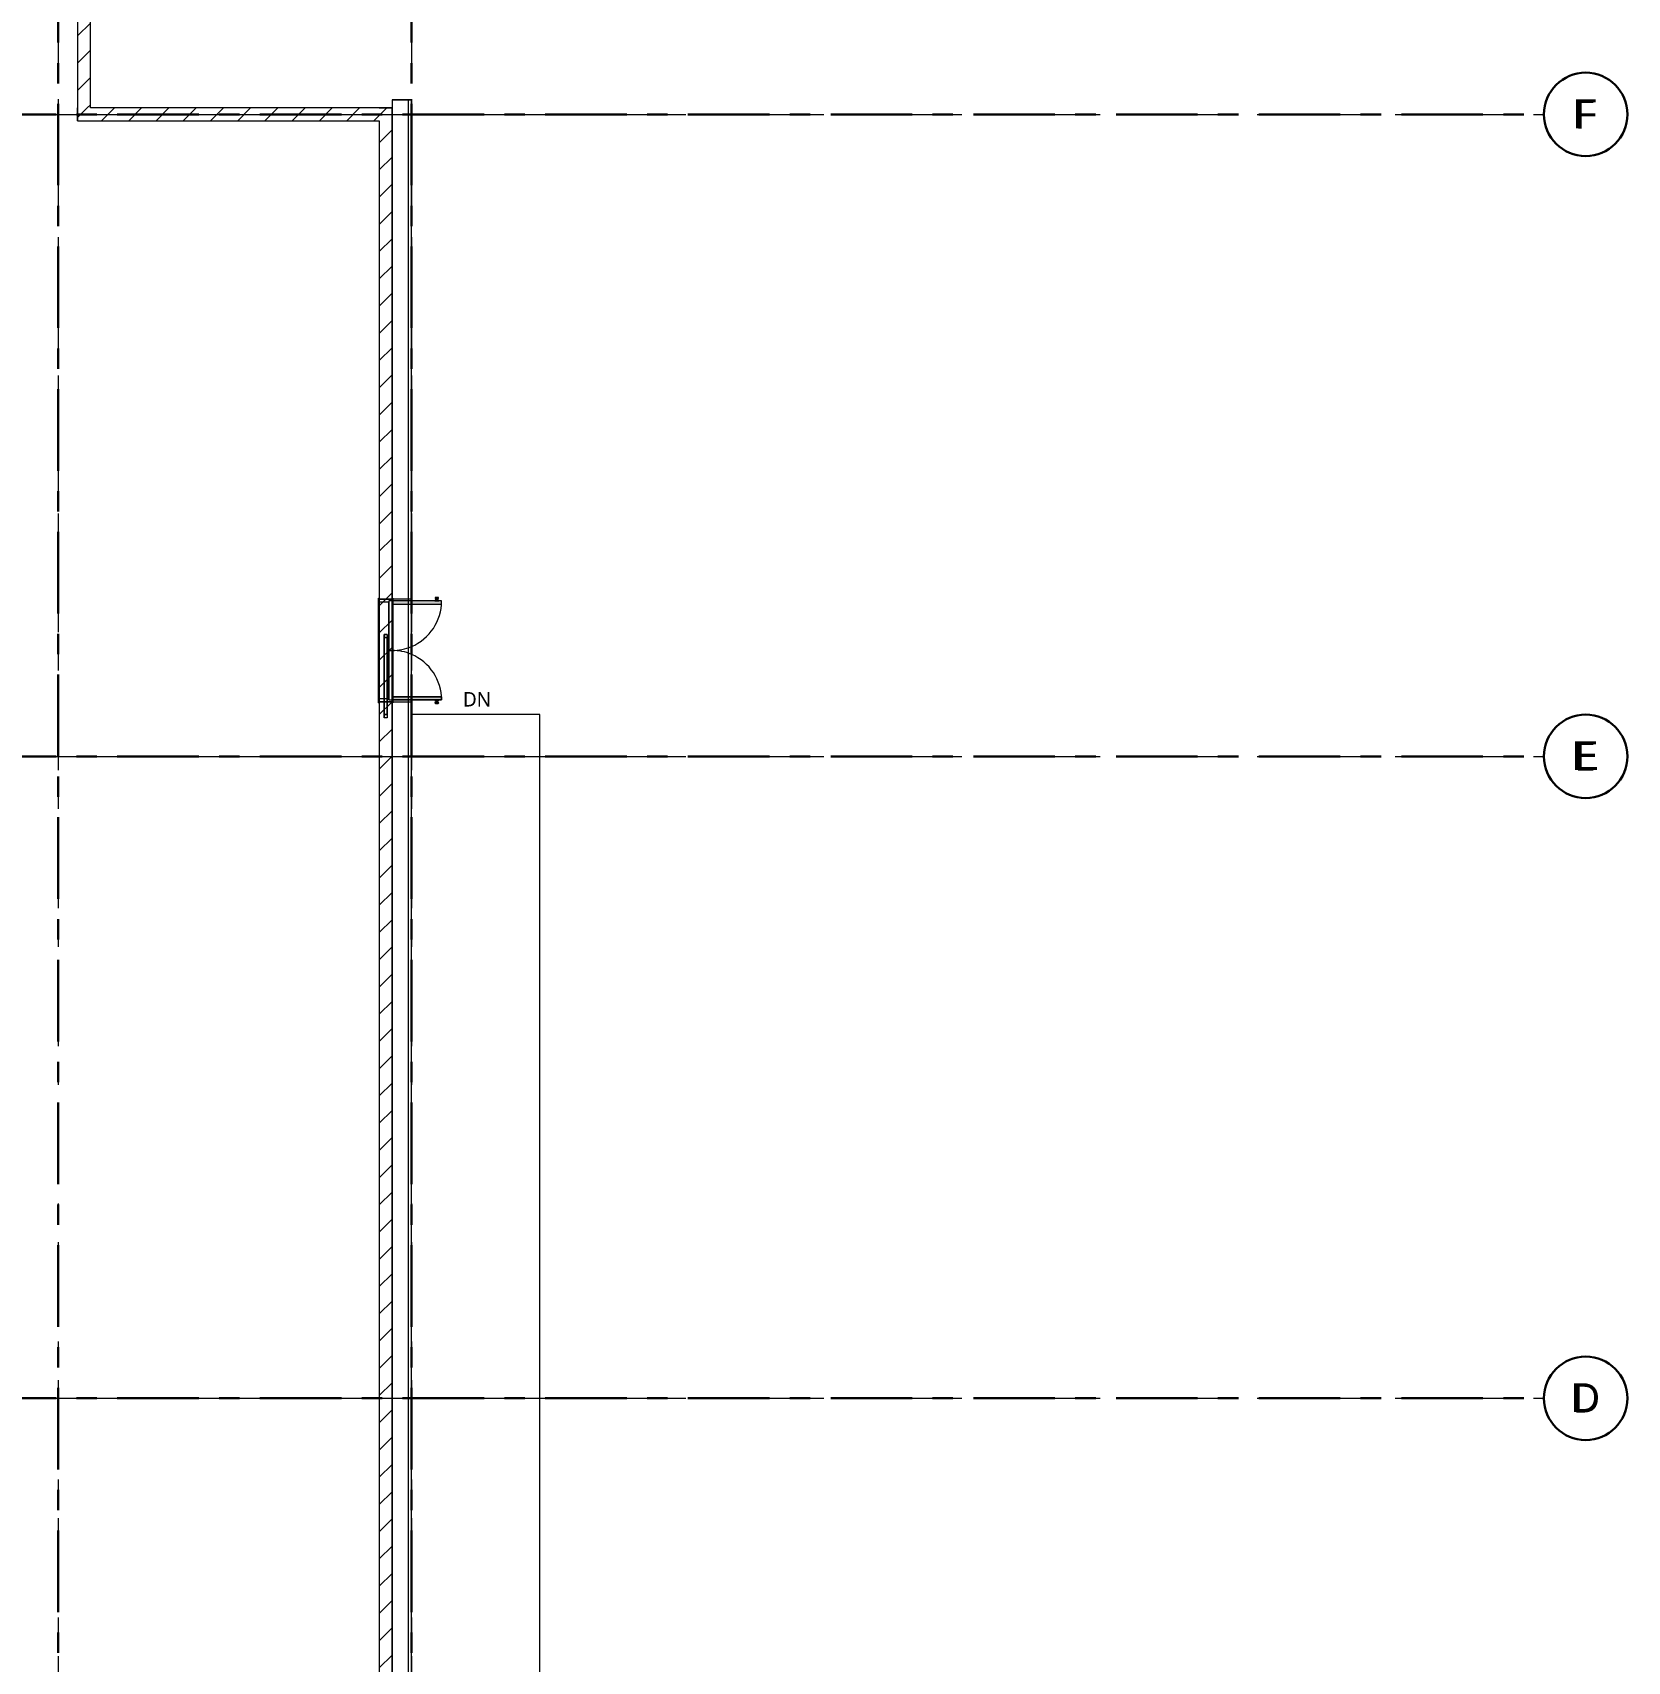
# Model space of a CAD drawing. Header units: millimetres. Extents: x -4000 to 187956, y -58990 to 162485.
# Drawn here: x 160100 to 184941, y 21352 to 46724 of the extents above; entities that cross this region are included whole.
import ezdxf

# ---------------------------------------------------------------- set-up
doc = ezdxf.new("R2010")
doc.units = ezdxf.units.MM
for name, pattern in [('Dash', [600, 300, -300]), ('Dash_2_', [635, 317.5, -317.5]), ('Grid Line', [2222.5, 1270, -317.5, 317.5, -317.5]), ('Grid Line 12_5mm', [2150, 1250, -300, 300, -300])]:
    doc.linetypes.add(name, pattern=pattern)
for name, color, linetype, lineweight in [('A-DETL-GENF', 92, 'Continuous', 9), ('A-DOOR', 31, 'Continuous', 13), ('A-DOOR-FRAM', 31, 'Continuous', 13), ('A-DOOR-HDLN', 31, 'Dash_2_', 13), ('A-FLOR-LEVL', 51, 'Continuous', 9), ('A-FLOR-LEVL-TEXT', 2, 'Continuous', 9), ('A-GLAZ', 151, 'Continuous', 13), ('A-WALL', 113, 'Continuous', 13), ('A-WALL-PATT', 111, 'Continuous', 13), ('S-GRID', 1, 'Continuous', 30), ('S-GRID-IDEN', 1, 'Continuous', 30)]:
    doc.layers.add(name, color=color, linetype=linetype, lineweight=lineweight)
doc.styles.add('Arial', font='arial.ttf', dxfattribs={"height": 450})
doc.styles.add('Trebuchet MS', font='trebuc.ttf', dxfattribs={"height": 225})
doc.styles.add('Trebuchet MS_1', font='trebuc.ttf', dxfattribs={"height": 450})
pattern_1 = [(45, (0, 0), (-212.13203, 212.13203), [])]

# ---------------------------------------------------------------- blocks, each defined once
blk = doc.blocks.new('dcc5a - 1600X2200-V723-FFS - TANG 1')
at = {"layer": 'A-DOOR', "lineweight": 15, "transparency": 33554534}
for points in [[(-313, 925), (-363, 925), (-363, 154), (-313, 154)], [(1178, 925), (1128, 925), (1128, 154), (1178, 154)]]:
    blk.add_hatch(color=256, dxfattribs=at).paths.add_polyline_path(points)
at = {"layer": 'A-DETL-GENF', "color": 250}
for p, q in [((-416, 875), (-418, 870)), ((-418, 870), (-418, 829)), ((-418, 829), (-418, 870)), ((-418, 829), (-416, 825)), ((-413, 875), (-416, 875)), ((-416, 875), (-416, 825)), ((-416, 825), (-416, 875)), ((-416, 825), (-413, 825)), ((-388, 868), (-413, 875)), ((-413, 875), (-413, 825)), ((-413, 825), (-413, 875)), ((-413, 825), (-388, 831)), ((-388, 868), (-388, 831)), ((-388, 831), (-388, 868)), ((-369, 860), (-388, 860)), ((-388, 860), (-388, 840)), ((-388, 840), (-388, 860)), ((-388, 840), (-369, 840)), ((-363, 880), (-369, 880)), ((-369, 880), (-369, 820)), ((-369, 820), (-369, 880)), ((-369, 840), (-369, 860)), ((-369, 860), (-369, 840)), ((-369, 820), (-363, 820)), ((-363, 880), (-363, 820)), ((-363, 820), (-363, 880)), ((1178, 880), (1178, 820)), ((1178, 820), (1178, 880)), ((1178, 880), (1184, 880)), ((1184, 820), (1178, 820)), ((1184, 880), (1184, 820)), ((1184, 820), (1184, 880)), ((1184, 840), (1184, 860)), ((1184, 860), (1184, 840)), ((1184, 860), (1203, 860)), ((1203, 840), (1184, 840)), ((1203, 868), (1228, 875)), ((1203, 868), (1203, 831)), ((1203, 831), (1203, 868)), ((1203, 860), (1203, 840)), ((1203, 840), (1203, 860)), ((1228, 825), (1203, 831)), ((1228, 875), (1231, 875)), ((1228, 875), (1228, 825)), ((1228, 825), (1228, 875)), ((1231, 825), (1228, 825)), ((1231, 875), (1233, 870)), ((1231, 875), (1231, 825)), ((1231, 825), (1231, 875)), ((1233, 829), (1231, 825)), ((1233, 870), (1233, 829)), ((1233, 829), (1233, 870))]:
    blk.add_line(p, q, dxfattribs=at)
at = {"layer": 'A-DOOR', "color": 5, "lineweight": 15}
for p, q in [((-363, 925), (-363, 454)), ((-313, 925), (-363, 925)), ((-363, 925), (-363, 454)), ((-313, 925), (-363, 925)), ((-313, 454), (-313, 925)), ((-313, 454), (-313, 925)), ((1128, 925), (1128, 454)), ((1178, 925), (1128, 925)), ((1128, 925), (1178, 925)), ((1128, 454), (1128, 925)), ((1178, 454), (1178, 925)), ((1178, 925), (1178, 454)), ((-408, -58), (-408, -46)), ((1222, -58), (-408, -58)), ((1222, -46), (1222, -58))]:
    blk.add_line(p, q, dxfattribs=at)
at = {"layer": 'A-DOOR', "color": 171, "lineweight": 15}
for p, q in [((-363, 454), (-363, 154)), ((-363, 454), (-363, 154)), ((-313, 154), (-313, 454)), ((-313, 154), (-313, 454)), ((1128, 454), (1128, 154)), ((1128, 154), (1128, 454)), ((1178, 154), (1178, 454)), ((1178, 454), (1178, 154)), ((-408, 154), (-408, 166)), ((-408, 166), (-363, 166)), ((-393, 154), (-393, -46)), ((-363, 166), (-313, 166)), ((-313, 166), (1128, 166)), ((1128, 166), (1178, 166)), ((1178, 166), (1222, 166)), ((1207, 79), (1207, 154)), ((1207, -46), (1207, 29)), ((1222, 166), (1222, 154)), ((-408, -58), (-408, -46)), ((-408, -46), (1222, -46)), ((-378, -58), (-408, -58)), ((-393, -46), (1207, -46)), ((-378, -46), (-378, -58)), ((-378, -46), (-378, -58)), ((-378, -58), (1192, -58)), ((1192, -58), (1192, -46)), ((1192, -58), (1192, -46)), ((1192, -58), (1222, -58)), ((1222, -58), (1222, -46))]:
    blk.add_line(p, q, dxfattribs=at)
at = {"layer": 'A-DOOR', "color": 161, "lineweight": 15}
for p, q in [((-408, 154), (-408, 166)), ((-408, 166), (-378, 166)), ((-363, 154), (-408, 154)), ((-378, 166), (-378, 154)), ((-378, 166), (-378, 154)), ((-363, 166), (-378, 166)), ((-313, 154), (-363, 154)), ((-363, 154), (-313, 154)), ((-363, 154), (-313, 154)), ((-363, 154), (1178, 154)), ((1128, 166), (-313, 166)), ((1128, 154), (-313, 154)), ((1178, 154), (1128, 154)), ((1128, 154), (1178, 154)), ((1128, 154), (1178, 154)), ((1128, 154), (1178, 154)), ((1192, 166), (1178, 166)), ((1222, 154), (1178, 154)), ((1222, 166), (1192, 166)), ((1192, 166), (1192, 154)), ((1192, 154), (1192, 166)), ((1222, 166), (1222, 154)), ((-408, -46), (-393, -46)), ((1222, -46), (1207, -46))]:
    blk.add_line(p, q, dxfattribs=at)
at = {"layer": 'A-DOOR', "color": 151, "lineweight": 15}
for p, q in [((-393, 154), (-408, 154)), ((-313, 166), (-363, 166)), ((1178, 166), (1128, 166)), ((1207, 154), (1222, 154)), ((-393, -46), (-378, -46)), ((1192, -46), (-378, -46)), ((1207, -46), (1192, -46))]:
    blk.add_line(p, q, dxfattribs=at)
at = {"layer": 'A-DOOR', "color": 255, "lineweight": 15}
for p, q in [((-378, 154), (-393, 154)), ((-378, 154), (-363, 154)), ((-363, 154), (-313, 154)), ((-313, 154), (1128, 154)), ((1128, 154), (1178, 154)), ((1178, 154), (1192, 154)), ((1192, 154), (1207, 154))]:
    blk.add_line(p, q, dxfattribs=at)
at = {"layer": 'A-DOOR', "color": 50, "lineweight": 15}
blk.add_line((1207, 29), (1207, 79), dxfattribs=at)
at = {"layer": 'A-DOOR', "color": 5, "lineweight": 15}
for centre, start, end in [((-363, 154), 22.9506, 90), ((1178, 154), 90, 157.0494)]:
    blk.add_arc(centre, 771, start, end, dxfattribs=at)
at = {"layer": 'A-DOOR', "color": 171, "lineweight": 15}
for centre, start, end in [((-363, 154), 0, 22.9506), ((1178, 154), 157.0494, 180)]:
    blk.add_arc(centre, 771, start, end, dxfattribs=at)
at = {"layer": 'A-DOOR-FRAM', "color": 81, "lineweight": 15}
for p, q in [((-393, -46), (-393, 154)), ((-363, 154), (-363, 104)), ((-363, 154), (-363, 104)), ((-363, 104), (-343, 104)), ((-363, 104), (1177, 104)), ((-343, 104), (-343, -46)), ((-343, 104), (-343, -46)), ((1157, 104), (-343, 104)), ((1157, 79), (1157, 104)), ((1177, 104), (1157, 104)), ((1157, 79), (1157, 104)), ((1157, -46), (1157, 29)), ((1157, -46), (1157, 29)), ((1177, 104), (1177, 154)), ((1177, 104), (1177, 154)), ((1207, 79), (1207, 154)), ((1207, -46), (1207, 29)), ((1207, -46), (-393, -46))]:
    blk.add_line(p, q, dxfattribs=at)
at = {"layer": 'A-DOOR-FRAM', "color": 255, "lineweight": 15}
for p, q in [((-393, 154), (-363, 154)), ((-313, 154), (-363, 154)), ((1128, 154), (-313, 154)), ((1177, 154), (1128, 154)), ((1207, 154), (1178, 154))]:
    blk.add_line(p, q, dxfattribs=at)
at = {"layer": 'A-DOOR-FRAM', "color": 91, "lineweight": 15}
for p, q in [((-393, -46), (-393, 154)), ((1207, 154), (1207, 79)), ((1207, 29), (1207, -46))]:
    blk.add_line(p, q, dxfattribs=at)
at = {"layer": 'A-DOOR-FRAM', "color": 71, "lineweight": 15}
for p, q in [((-393, 154), (-363, 154)), ((-363, 154), (-313, 154)), ((-313, 154), (1128, 154)), ((1128, 154), (1178, 154)), ((1178, 154), (1207, 154)), ((-343, -46), (-393, -46)), ((-343, -46), (1157, -46)), ((1157, -46), (1207, -46))]:
    blk.add_line(p, q, dxfattribs=at)
at = {"layer": 'A-DOOR-FRAM', "color": 50, "lineweight": 15}
for p, q in [((1157, 29), (1157, 79)), ((1157, 29), (1157, 79)), ((1207, 29), (1207, 79)), ((1207, 79), (1207, 29))]:
    blk.add_line(p, q, dxfattribs=at)
at = {"layer": 'A-DOOR-HDLN', "color": 171, "linetype": 'Dash', "lineweight": 15}
for p, q in [((-363, 154), (-363, 104)), ((-363, 104), (1178, 104)), ((407, 104), (407, 154)), ((1178, 104), (1178, 154))]:
    blk.add_line(p, q, dxfattribs=at)
at = {"layer": 'A-DOOR-HDLN', "color": 161, "linetype": 'Dash', "lineweight": 15}
blk.add_line((1178, 154), (-363, 154), dxfattribs=at)
blk = doc.blocks.new('MP_ PS_Single panel_Wall hosted - 1300x1275-308806-FFS - TANG 1')
at = {"layer": 'A-GLAZ', "color": 94, "lineweight": 15}
for p, q in [((-650, -25), (-650, 25)), ((-650, 25), (650, 25)), ((650, 25), (650, -25)), ((650, -25), (-650, -25))]:
    blk.add_line(p, q, dxfattribs=at)
at = {"layer": 'A-GLAZ', "color": 83, "lineweight": 15}
for p, q in [((-650, 25), (-650, -25)), ((-650, 25), (-600, 25)), ((600, 25), (-600, 25)), ((-600, 25), (-600, -25)), ((600, -25), (600, 25)), ((600, 25), (650, 25)), ((650, 25), (650, -25)), ((-650, -25), (-600, -25)), ((-600, -25), (600, -25)), ((600, -25), (650, -25))]:
    blk.add_line(p, q, dxfattribs=at)
at = {"layer": 'A-GLAZ', "lineweight": 9}
for p, q in [((-600, 25), (-600, -25)), ((-600, -25), (-600, 25)), ((-600, 25), (600, 25)), ((600, 25), (-600, 25)), ((-600, 25), (-600, -25)), ((-600, -25), (-600, 25)), ((-600, 25), (600, 25)), ((600, 25), (-600, 25)), ((-600, 25), (-600, -25)), ((-600, -25), (-600, 25)), ((-600, 25), (600, 25)), ((600, 25), (-600, 25)), ((-600, 25), (-600, -25)), ((-600, -25), (-600, 25)), ((-600, 25), (600, 25)), ((600, 25), (-600, 25)), ((-600, 25), (-600, -25)), ((-600, -25), (-600, 25)), ((-600, 25), (600, 25)), ((600, 25), (-600, 25)), ((-600, 25), (-600, -25)), ((-600, -25), (-600, 25)), ((-600, 25), (600, 25)), ((600, 25), (-600, 25)), ((-600, 25), (-600, -25)), ((-600, -25), (-600, 25)), ((-600, 25), (600, 25)), ((600, 25), (-600, 25)), ((-600, 25), (-600, -25)), ((-600, -25), (-600, 25)), ((-600, 25), (600, 25)), ((600, 25), (-600, 25)), ((-600, 25), (-600, -25)), ((-600, -25), (-600, 25)), ((-600, 25), (600, 25)), ((600, 25), (-600, 25)), ((-600, 25), (-600, -25)), ((-600, -25), (-600, 25)), ((-600, 25), (600, 25)), ((600, 25), (-600, 25)), ((-600, 25), (-600, -25)), ((-600, -25), (-600, 25)), ((-600, 25), (600, 25)), ((600, 25), (-600, 25)), ((-600, 25), (-600, -25)), ((-600, -25), (-600, 25)), ((-600, 25), (600, 25)), ((600, 25), (-600, 25)), ((600, 25), (600, -25)), ((600, -25), (600, 25)), ((600, 25), (600, -25)), ((600, -25), (600, 25)), ((600, 25), (600, -25)), ((600, -25), (600, 25)), ((600, 25), (600, -25)), ((600, -25), (600, 25)), ((600, 25), (600, -25)), ((600, -25), (600, 25)), ((600, 25), (600, -25)), ((600, -25), (600, 25)), ((600, 25), (600, -25)), ((600, -25), (600, 25)), ((600, 25), (600, -25)), ((600, -25), (600, 25)), ((600, 25), (600, -25)), ((600, -25), (600, 25)), ((600, 25), (600, -25)), ((600, -25), (600, 25)), ((600, 25), (600, -25)), ((600, -25), (600, 25)), ((600, 25), (600, -25)), ((600, -25), (600, 25)), ((600, -25), (-600, -25)), ((600, -25), (-600, -25)), ((600, -25), (-600, -25)), ((600, -25), (-600, -25)), ((600, -25), (-600, -25)), ((600, -25), (-600, -25)), ((600, -25), (-600, -25)), ((600, -25), (-600, -25)), ((600, -25), (-600, -25)), ((600, -25), (-600, -25)), ((600, -25), (-600, -25)), ((600, -25), (-600, -25)), ((600, -25), (-600, -25)), ((600, -25), (-600, -25)), ((600, -25), (-600, -25)), ((600, -25), (-600, -25)), ((600, -25), (-600, -25)), ((600, -25), (-600, -25)), ((600, -25), (-600, -25)), ((600, -25), (-600, -25)), ((600, -25), (-600, -25)), ((600, -25), (-600, -25)), ((600, -25), (-600, -25)), ((600, -25), (-600, -25))]:
    blk.add_line(p, q, dxfattribs=at)
at = {"layer": 'A-GLAZ', "color": 50, "lineweight": 15}
for p, q in [((-600, -25), (-600, 25)), ((600, 25), (-600, 25)), ((-600, 25), (600, 25)), ((600, 25), (600, -25)), ((-600, -25), (600, -25)), ((600, -25), (-600, -25))]:
    blk.add_line(p, q, dxfattribs=at)
blk = doc.blocks.new('Grid - M_Grid Head - Circle-4774-FFS - TANG 1')
at = {"layer": 'S-GRID-IDEN', "color": 250, "lineweight": 9}
blk.add_circle((0, 0), 6.5, dxfattribs=at)
blk = doc.blocks.new('CMF2_NHAXUONG_A_rvt-1-FFS - TANG 1')
at = {"layer": 'A-WALL-PATT', "lineweight": 9}
h = blk.add_hatch(dxfattribs=at)
h.set_pattern_fill('FP_12', color=250, style=0, pattern_type=2)
h.set_pattern_definition(pattern_1)
h.paths.add_polyline_path([(161000, 45550), (161000, 54950), (160800, 54950), (160800, 45550)])
h = blk.add_hatch(dxfattribs=at)
h.set_pattern_fill('FP_12', color=250, style=0, pattern_type=2)
h.set_pattern_definition(pattern_1)
h.paths.add_polyline_path([(165500, 45350), (165500, 45550), (160800, 45550), (160800, 45350)])
h = blk.add_hatch(dxfattribs=at)
h.set_pattern_fill('FP_12', color=250, style=0, pattern_type=2)
h.set_pattern_definition(pattern_1)
h.paths.add_polyline_path([(165700, 500), (165700, 45550), (165500, 45550), (165500, 500)])
at = {"layer": 'A-FLOR-LEVL', "color": 250}
for p, q in [((168000, 36100), (166000, 36100)), ((166000, 12100), (166000, 36100)), ((168000, 12100), (168000, 36100))]:
    blk.add_line(p, q, dxfattribs=at)
at = {"layer": 'A-WALL', "color": 50, "lineweight": 15}
for p, q in [((160800, 54950), (160800, 45550)), ((161000, 45550), (161000, 53450)), ((166000, 45675), (165700, 45675)), ((165700, 45675), (165700, 45550)), ((165950, 45675), (165950, 300)), ((166000, 300), (166000, 45675)), ((160800, 45550), (160800, 45350)), ((165500, 45550), (161000, 45550)), ((165700, 45550), (165500, 45550)), ((165700, 45550), (165700, 500)), ((165700, 500), (165700, 45550)), ((160800, 45350), (165500, 45350)), ((165500, 45350), (165500, 13310)), ((165575, 36300), (165625, 36300)), ((165575, 36300), (165625, 36300))]:
    blk.add_line(p, q, dxfattribs=at)
at = {"layer": 'A-WALL', "color": 35, "lineweight": 15}
for p, q in [((160800, 54950), (160800, 45550)), ((161000, 45550), (161000, 53450)), ((165700, 45675), (166000, 45675)), ((165700, 45675), (165700, 45550)), ((166000, 37900), (166000, 45675)), ((160800, 45350), (160800, 45550)), ((165500, 45550), (161000, 45550)), ((165500, 45550), (165700, 45550)), ((160800, 45350), (165500, 45350)), ((165500, 45350), (165500, 37915)), ((165700, 37900), (165500, 37900)), ((166000, 37900), (165712, 37900)), ((166000, 37900), (165712, 37900)), ((166000, 37871), (166000, 37900)), ((166000, 36380), (166000, 37821)), ((165500, 36300), (165575, 36300)), ((165500, 36285), (165500, 13310)), ((165625, 36300), (165700, 36300)), ((165712, 36300), (166000, 36300)), ((165712, 36300), (166000, 36300)), ((166000, 36300), (166000, 36330)), ((166000, 12414), (166000, 36300))]:
    blk.add_line(p, q, dxfattribs=at)
at = {"layer": 'A-WALL', "color": 53, "lineweight": 15}
for p, q in [((165500, 37915), (165500, 37900)), ((165700, 37900), (165500, 37900)), ((165500, 37900), (165500, 36300)), ((165712, 37900), (165700, 37900)), ((165712, 37900), (165700, 37900)), ((165500, 36300), (165575, 36300)), ((165500, 36300), (165500, 36285)), ((165625, 36300), (165700, 36300)), ((165700, 36300), (165712, 36300)), ((165700, 36300), (165712, 36300))]:
    blk.add_line(p, q, dxfattribs=at)
at = {"layer": 'A-WALL', "color": 43, "lineweight": 15}
for p, q in [((166000, 37821), (166000, 37871)), ((166000, 36330), (166000, 36380))]:
    blk.add_line(p, q, dxfattribs=at)
at = {"layer": 'S-GRID', "linetype": 'Grid Line 12_5mm', "lineweight": 9}
for p, q in [((160500, 161185), (160500, -16487)), ((166000, 161185), (166000, -16487)), ((-824, 45450), (183641, 45450)), ((-824, 35450), (183641, 35450)), ((-824, 25450), (183641, 25450))]:
    blk.add_line(p, q, dxfattribs=at)
at = {"layer": 'A-DOOR', "color": 250, "lineweight": 9, "rotation": 270}
blk.add_blockref('dcc5a - 1600X2200-V723-FFS - TANG 1', (165546, 37507), dxfattribs=at)
at = {"layer": 'A-GLAZ', "color": 250, "lineweight": 9, "rotation": 270.0000000000838}
blk.add_blockref('MP_ PS_Single panel_Wall hosted - 1300x1275-308806-FFS - TANG 1', (165600, 36700), dxfattribs=at)
at = {"layer": 'S-GRID-IDEN', "lineweight": 9, "char_height": 450, "attachment_point": 1, "style": 'Trebuchet MS_1', "bg_fill": 3, "box_fill_scale": 1.25, "bg_fill_color": 256, "bg_fill_true_color": 13158600, "bg_fill_transparency": 0}
for s, insert, width in [('F', (184120, 45678), 400.84), ('E', (184117, 35678), 408.86), ('D', (184090, 25678), 473)]:
    blk.add_mtext(s, dxfattribs=dict(at, insert=insert, width=width))
at = {"layer": 'S-GRID-IDEN', "color": 10, "lineweight": 5, "xscale": 99.99999999999993, "yscale": 99.99999999999993, "zscale": 99.99999999999993, "rotation": 269.9999999999994}
for p in [(184291, 45450), (184291, 35450), (184291, 25450)]:
    blk.add_blockref('Grid - M_Grid Head - Circle-4774-FFS - TANG 1', p, dxfattribs=at)
at = {"layer": 'A-FLOR-LEVL-TEXT', "color": 7, "insert": (166804, 36451), "char_height": 225, "width": 471.79, "attachment_point": 1, "line_spacing_factor": 1.048425, "style": 'Trebuchet MS', "bg_fill": 3, "box_fill_scale": 1.25, "bg_fill_color": 256, "bg_fill_true_color": 13158600, "bg_fill_transparency": 0}
blk.add_mtext('DN', dxfattribs=at)
blk = doc.blocks.new('Grid - M_Grid Head - Circle 2-61448-FFS - TANG 1')
at = {"layer": 'S-GRID-IDEN'}
blk.add_circle((0, 0), 6.5, dxfattribs=at)

msp = doc.modelspace()

# ---------------------------------------------------------------- block references
at = {"lineweight": 5}
msp.add_blockref('CMF2_NHAXUONG_A_rvt-1-FFS - TANG 1', (0, 0), dxfattribs=at)

# ---------------------------------------------------------------- next in the draw order: linework, layer by layer
at = {"layer": 'S-GRID', "linetype": 'Grid Line'}
for p, q in [((160500, 161185), (160500, -16487)), ((166000, 161185), (166000, -16487)), ((-824, 45450), (183641, 45450)), ((-824, 35450), (183641, 35450)), ((-824, 25450), (183641, 25450))]:
    msp.add_line(p, q, dxfattribs=at)

# ---------------------------------------------------------------- next in the draw order: block references
at = {"layer": 'S-GRID-IDEN', "xscale": 99.99999999999993, "yscale": 99.99999999999993, "zscale": 99.99999999999993, "rotation": 269.9999999999994}
for p in [(184291, 45450), (184291, 35450), (184291, 25450)]:
    msp.add_blockref('Grid - M_Grid Head - Circle 2-61448-FFS - TANG 1', p, dxfattribs=at)

# ---------------------------------------------------------------- next in the draw order: texts
at = {"layer": 'S-GRID-IDEN', "char_height": 450, "attachment_point": 1, "style": 'Arial'}
for s, insert, width in [('F', (184090, 45685), 473), ('E', (184074, 35685), 513.08), ('D', (184057, 25685), 553.16)]:
    msp.add_mtext(s, dxfattribs=dict(at, insert=insert, width=width))

doc.saveas('drawing.dxf')
